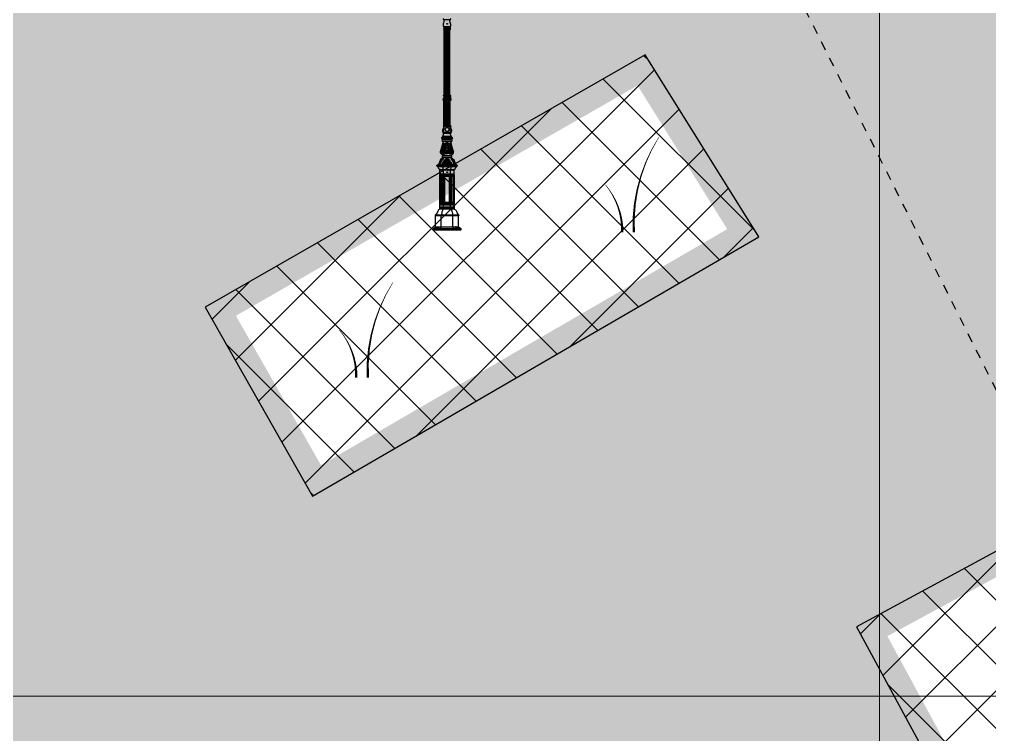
# Model space of a CAD drawing. Header units: millimetres. Extents: x 476643 to 477419, y 1110674 to 1111494.
# Drawn here: x 476884.19 to 476894.87, y 1111023.58 to 1111031.46 of the extents above; entities that cross this region are included whole.
import ezdxf

# ---------------------------------------------------------------- set-up
doc = ezdxf.new("R2010")
doc.units = ezdxf.units.MM
doc.header["$LTSCALE"] = 0.001
doc.header["$MEASUREMENT"] = 0
doc.linetypes.add('DASHED2', pattern=[0.375, 0.25, -0.125])
doc.layers.add('D-CONGTRINH', color=7, linetype='Continuous', lineweight=15)
doc.layers.add('LUOI', color=8, linetype='Continuous', lineweight=5)
for name, color, linetype in [('HT_thuc vat', 3, 'Continuous'), ('Net manh', 252, 'Continuous'), ('THIETBI', 33, 'Continuous')]:
    doc.layers.add(name, color=color, linetype=linetype)

# ---------------------------------------------------------------- blocks, each defined once
blk = doc.blocks.new('*X10')
at = {"color": 0}
for p, q in [((166, 31.65), (166.3, 31.95)), ((166.01, 30.6), (166.31, 30.9)), ((166.35, 31.65), (166.65, 31.95)), ((166.36, 30.6), (166.66, 30.9)), ((166.7, 31.65), (167, 31.95)), ((166.72, 30.6), (167.02, 30.9)), ((167.06, 31.65), (167.36, 31.95)), ((167.07, 30.6), (167.37, 30.9)), ((167.41, 31.65), (167.71, 31.95)), ((167.42, 30.6), (167.72, 30.9)), ((167.76, 31.65), (168.06, 31.95)), ((167.78, 30.6), (168.08, 30.9)), ((168.12, 31.65), (168.42, 31.95)), ((168.13, 30.6), (168.43, 30.9)), ((168.47, 31.65), (168.77, 31.95)), ((168.49, 30.6), (168.79, 30.9)), ((168.83, 31.65), (169.13, 31.95)), ((168.84, 30.6), (169.14, 30.9)), ((169.18, 31.65), (169.48, 31.95)), ((169.19, 30.6), (169.49, 30.9)), ((169.53, 31.65), (169.83, 31.95)), ((169.55, 30.6), (169.85, 30.9)), ((169.89, 31.65), (170.19, 31.95)), ((169.9, 30.6), (170.2, 30.9)), ((170.24, 31.65), (170.54, 31.95)), ((170.25, 30.6), (170.55, 30.9)), ((170.59, 31.65), (170.89, 31.95)), ((170.61, 30.6), (170.91, 30.9)), ((170.95, 31.65), (171.19, 31.89)), ((170.96, 30.6), (171.2, 30.84)), ((164.47, 28), (164.66, 28.19)), ((164.71, 27.89), (165.01, 28.19)), ((165.07, 27.89), (165.37, 28.19)), ((165.42, 27.89), (165.72, 28.19)), ((165.78, 27.89), (166.08, 28.19)), ((166.13, 27.89), (166.43, 28.19)), ((166.48, 27.89), (166.78, 28.19)), ((166.84, 27.89), (167.14, 28.19)), ((167.19, 27.89), (167.49, 28.19)), ((167.54, 27.89), (167.84, 28.19)), ((167.9, 27.89), (168.2, 28.19)), ((168.25, 27.89), (168.55, 28.19)), ((168.6, 27.89), (168.9, 28.19)), ((168.96, 27.89), (169.26, 28.19)), ((169.31, 27.89), (169.61, 28.19)), ((169.66, 27.89), (169.96, 28.19)), ((170.02, 27.89), (170.32, 28.19)), ((170.37, 27.89), (170.67, 28.19)), ((170.73, 27.89), (171.03, 28.19)), ((171.08, 27.89), (171.38, 28.19)), ((171.43, 27.89), (171.73, 28.19)), ((171.79, 27.89), (172.09, 28.19)), ((172.14, 27.89), (172.44, 28.19)), ((172.49, 27.89), (172.67, 28.06))]:
    blk.add_line(p, q, dxfattribs=at)
blk = doc.blocks.new('*X9')
at = {"color": 0}
for p, q in [((165.94, 42.2), (166.19, 42.45)), ((166.25, 42.15), (166.55, 42.45)), ((166.6, 42.15), (166.9, 42.45)), ((166.95, 42.15), (167.25, 42.45)), ((167.31, 42.15), (167.61, 42.45)), ((167.66, 42.15), (167.96, 42.45)), ((168.01, 42.15), (168.31, 42.45)), ((168.37, 42.15), (168.67, 42.45)), ((168.72, 42.15), (169.02, 42.45)), ((169.08, 42.15), (169.38, 42.45)), ((169.43, 42.15), (169.73, 42.45)), ((169.78, 42.15), (170.08, 42.45)), ((170.14, 42.15), (170.44, 42.45)), ((170.49, 42.15), (170.79, 42.45)), ((170.84, 42.15), (171.13, 42.44))]:
    blk.add_line(p, q, dxfattribs=at)
blk = doc.blocks.new('*X8')
at = {"color": 0}
for p, q in [((165.99, 43.66), (166.28, 43.95)), ((166.33, 43.65), (166.63, 43.95)), ((166.69, 43.65), (166.99, 43.95)), ((167.04, 43.65), (167.34, 43.95)), ((167.39, 43.65), (167.69, 43.95)), ((167.75, 43.65), (168.05, 43.95)), ((168.1, 43.65), (168.4, 43.95)), ((168.45, 43.65), (168.75, 43.95)), ((168.81, 43.65), (169.11, 43.95)), ((169.16, 43.65), (169.46, 43.95)), ((169.51, 43.65), (169.81, 43.95)), ((169.87, 43.65), (170.17, 43.95)), ((170.22, 43.65), (170.52, 43.95)), ((170.58, 43.65), (170.88, 43.95)), ((170.93, 43.65), (171.18, 43.91))]:
    blk.add_line(p, q, dxfattribs=at)
blk = doc.blocks.new('*X7')
at = {"color": 0}
for p, q in [((165.05, 45.19), (165.3, 45.45)), ((165.36, 45.15), (165.66, 45.45)), ((165.71, 45.15), (166.01, 45.45)), ((166.06, 45.15), (166.36, 45.45)), ((166.42, 45.15), (166.72, 45.45)), ((166.77, 45.15), (167.07, 45.45)), ((167.13, 45.15), (167.43, 45.45)), ((167.48, 45.15), (167.78, 45.45)), ((167.83, 45.15), (168.13, 45.45)), ((168.19, 45.15), (168.49, 45.45)), ((168.54, 45.15), (168.84, 45.45)), ((168.89, 45.15), (169.19, 45.45)), ((169.25, 45.15), (169.55, 45.45)), ((169.6, 45.15), (169.9, 45.45)), ((169.95, 45.15), (170.25, 45.45)), ((170.31, 45.15), (170.61, 45.45)), ((170.66, 45.15), (170.96, 45.45)), ((171.01, 45.15), (171.31, 45.45)), ((171.37, 45.15), (171.67, 45.45)), ((171.72, 45.15), (172.02, 45.45))]:
    blk.add_line(p, q, dxfattribs=at)
blk = doc.blocks.new('QFE')
at = {"layer": 'THIETBI', "color": 35, "lineweight": -2, "true_color": 0xa87038}
for p, q in [((7833894, 3939820), (7833829, 3939820)), ((7833829, 3939812), (7833829, 3939820)), ((7833833, 3939778), (7833839, 3939778)), ((7833842, 3939778), (7833851, 3939778)), ((7833855, 3939778), (7833868, 3939778)), ((7833872, 3939778), (7833881, 3939778)), ((7833884, 3939778), (7833891, 3939778)), ((7833894, 3939812), (7833894, 3939820)), ((7833830, 3938994), (7833836, 3938994)), ((7833833, 3939076), (7833839, 3939076)), ((7833841, 3938994), (7833850, 3938994)), ((7833842, 3939076), (7833851, 3939076)), ((7833855, 3939076), (7833868, 3939076)), ((7833855, 3938994), (7833868, 3938994)), ((7833872, 3939076), (7833881, 3939076)), ((7833873, 3938994), (7833882, 3938994)), ((7833884, 3939076), (7833891, 3939076)), ((7833887, 3938994), (7833894, 3938994)), ((7833830, 3938738), (7833836, 3938738)), ((7833841, 3938738), (7833850, 3938738)), ((7833855, 3938738), (7833868, 3938738)), ((7833873, 3938738), (7833882, 3938738)), ((7833887, 3938738), (7833894, 3938738)), ((7833963, 3938277), (7833760, 3938277)), ((7833782, 3938248), (7833941, 3938248)), ((7833941, 3938239), (7833782, 3938239)), ((7833782, 3938201), (7833941, 3938201))]:
    blk.add_line(p, q, dxfattribs=at)
for points in [[(7833825, 3939902, 0.20126), (7833817, 3939912, 4.529458)], [(7833829, 3939820, -0.293231), (7833821, 3939845, -0.012249), (7833827, 3939868, 0.025284), (7833830, 3939880, 0.209142), (7833826, 3939896, 0.490875)], [(7833826, 3939896, -0.818804), (7833825, 3939902, -1.611391)], [(7833825, 3939902), (7833898, 3939902, -0.414214)], [(7833897, 3939896), (7833826, 3939896, -0.414214)], [(7833894, 3939820, 0.293231), (7833902, 3939845, 0.012249), (7833896, 3939868, -0.025284), (7833893, 3939880, -0.209142), (7833897, 3939896, -0.490875)], [(7833897, 3939896, 0.818804), (7833898, 3939902, 1.611391)], [(7833898, 3939902, -0.20126), (7833906, 3939912, -4.529458)], [(7833826, 3939066), (7833829, 3939069, 0.187644), (7833830, 3939071), (7833830, 3939789, 0.191392)], [(7833833, 3939076), (7833833, 3939778, -0.408014)], [(7833839, 3939778), (7833839, 3939076, -0.408014)], [(7833842, 3939076), (7833842, 3939778, -0.408014)], [(7833851, 3939778), (7833851, 3939076, -0.408014)], [(7833855, 3939076), (7833855, 3939778, -0.408014)], [(7833868, 3939778), (7833868, 3939076, -0.408014)], [(7833872, 3939778), (7833872, 3939076, 0.408014)], [(7833881, 3939076), (7833881, 3939778, 0.408014)], [(7833884, 3939778), (7833884, 3939076, 0.408014)], [(7833891, 3939076), (7833891, 3939778, 0.408014)], [(7833897, 3939066), (7833894, 3939069, -0.187644), (7833893, 3939071), (7833893, 3939789, -0.191392)], [(7833830, 3938738), (7833830, 3938994, -0.39738)], [(7833832, 3938996), (7833833, 3938996, -0.414214)], [(7833836, 3938994), (7833836, 3938738, -0.405337)], [(7833841, 3938738), (7833841, 3938994, -0.397382)], [(7833850, 3938994), (7833850, 3938738, -0.405337)], [(7833855, 3938738), (7833855, 3938994, -0.397384)], [(7833868, 3938994), (7833868, 3938738, -0.405337)], [(7833873, 3938994), (7833873, 3938738, 0.405337)], [(7833882, 3938738), (7833882, 3938994, 0.397382)], [(7833887, 3938994), (7833887, 3938738, 0.405337)], [(7833894, 3938738), (7833894, 3938994, 0.39738)], [(7833827, 3938720), (7833827, 3938714), (7833824, 3938715), (7833822, 3938714), (7833822, 3938713), (7833823, 3938712), (7833825, 3938712, 0.024792), (7833813, 3938686, 0.368149), (7833822, 3938660, 1.659723)], [(7833816, 3938667, 0.305665), (7833829, 3938687, 0.057089), (7833826, 3938714, 4.325465)], [(7833862, 3938713, 0.244737), (7833843, 3938698, 0.201155), (7833843, 3938679, 0.287157), (7833862, 3938667, 0.981708)], [(7833862, 3938713, -0.244737), (7833880, 3938698, -0.201155), (7833880, 3938679, -0.287157), (7833862, 3938667, -0.981708)], [(7833907, 3938667, -0.305665), (7833894, 3938687, -0.057089), (7833897, 3938714, -4.325465)], [(7833896, 3938720), (7833896, 3938714), (7833900, 3938715), (7833901, 3938714), (7833901, 3938713), (7833900, 3938712), (7833898, 3938712, -0.024792), (7833910, 3938686, -0.368149), (7833901, 3938660, -1.659723)], [(7833816, 3938403, -0.006278), (7833794, 3938424, -0.309399), (7833790, 3938445, 0.003394), (7833818, 3938545, 0.198202), (7833815, 3938556, 2.128602)], [(7833908, 3938403, 0.006278), (7833929, 3938424, 0.309399), (7833933, 3938445, -0.003394), (7833905, 3938545, -0.198202), (7833908, 3938556, -2.128602)], [(7833818, 3938542, -0.238111), (7833817, 3938523), (7833822, 3938525), (7833815, 3938517), (7833820, 3938518), (7833814, 3938510), (7833819, 3938510), (7833811, 3938501), (7833816, 3938501), (7833809, 3938492), (7833814, 3938493), (7833806, 3938484), (7833811, 3938484), (7833804, 3938474), (7833809, 3938475), (7833802, 3938467), (7833807, 3938469), (7833798, 3938458), (7833792, 3938445), (7833806, 3938462), (7833799, 3938447), (7833806, 3938454), (7833800, 3938435), (7833806, 3938436), (7833807, 3938427), (7833814, 3938419), (7833823, 3938416), (7833833, 3938416), (7833841, 3938424), (7833860, 3938420), (7833852, 3938430), (7833840, 3938437), (7833830, 3938446), (7833838, 3938446)], [(7833860, 3938430, -0.101434), (7833835, 3938462), (7833841, 3938459)], [(7833859, 3938442, -0.105973), (7833838, 3938472), (7833845, 3938469)], [(7833859, 3938452, -0.133438), (7833841, 3938488), (7833849, 3938483)], [(7833860, 3938467, -0.158359), (7833845, 3938503), (7833851, 3938499)], [(7833861, 3938485, -0.113579), (7833848, 3938514), (7833853, 3938512)], [(7833858, 3938506, -0.197711), (7833851, 3938524), (7833853, 3938523)], [(7833859, 3938517, -0.435619), (7833857, 3938532), (7833860, 3938537)], [(7833862, 3938485, 0.113579), (7833875, 3938514), (7833870, 3938512)], [(7833905, 3938542, 0.238111), (7833906, 3938523), (7833901, 3938525), (7833908, 3938517), (7833903, 3938518), (7833910, 3938510), (7833904, 3938510), (7833912, 3938501), (7833908, 3938501), (7833915, 3938492), (7833910, 3938493), (7833917, 3938484), (7833912, 3938484), (7833919, 3938474), (7833914, 3938475), (7833921, 3938467), (7833916, 3938469), (7833925, 3938458), (7833931, 3938445), (7833917, 3938462), (7833924, 3938447), (7833917, 3938454), (7833923, 3938435), (7833918, 3938436), (7833916, 3938427), (7833910, 3938419), (7833901, 3938416), (7833891, 3938416), (7833882, 3938424), (7833863, 3938420), (7833871, 3938430), (7833884, 3938437), (7833893, 3938446), (7833885, 3938446)], [(7833864, 3938517, 0.435619), (7833866, 3938532), (7833863, 3938537)], [(7833863, 3938467, 0.158359), (7833878, 3938503), (7833872, 3938499)], [(7833863, 3938430, 0.101434), (7833889, 3938462), (7833882, 3938459)], [(7833864, 3938452, 0.133438), (7833882, 3938488), (7833874, 3938483)], [(7833864, 3938442, 0.105973), (7833885, 3938472), (7833878, 3938469)], [(7833865, 3938506, 0.197711), (7833873, 3938524), (7833870, 3938523)], [(7833816, 3938378, 0.167618), (7833785, 3938347, 0.032906), (7833776, 3938324, -0.214114), (7833766, 3938305, -1.743054)], [(7833780, 3938327, 0.145668), (7833802, 3938339), (7833795, 3938337)], [(7833783, 3938334, 0.172366), (7833808, 3938351), (7833800, 3938349)], [(7833786, 3938343, 0.075726), (7833814, 3938359), (7833807, 3938358)], [(7833793, 3938356, 0.152151), (7833821, 3938368), (7833815, 3938367)], [(7833801, 3938364, 0.250103), (7833815, 3938373), (7833809, 3938371)], [(7833858, 3938317, -0.400946), (7833816, 3938331, -0.234213), (7833825, 3938327, 0.200953)], [(7833854, 3938320, -0.407124), (7833823, 3938339, -0.416671), (7833829, 3938334, 0.318958)], [(7833852, 3938325, -0.368513), (7833827, 3938347, -0.560259), (7833835, 3938342, 0.303153)], [(7833851, 3938329, -0.215429), (7833833, 3938355, -0.607576), (7833842, 3938349, -1.335537)], [(7833852, 3938335, -0.180646), (7833841, 3938360, -0.542127), (7833848, 3938354, -0.362562)], [(7833854, 3938338, -0.109323), (7833847, 3938366, -0.418789), (7833852, 3938359, 0.240775)], [(7833857, 3938339, -0.123987), (7833854, 3938369, -0.347342), (7833856, 3938363, -1.412552)], [(7833862, 3938319, -0.517188), (7833857, 3938336, -0.484972), (7833862, 3938336, -0.346827)], [(7833861, 3938340, -0.198634), (7833861, 3938372, -0.090217), (7833861, 3938362, -1.790962)], [(7833862, 3938340, 0.198634), (7833863, 3938372, 0.090217), (7833862, 3938362, 1.790962)], [(7833862, 3938319, 0.517188), (7833866, 3938336, 0.484972), (7833862, 3938336, 0.346827)], [(7833865, 3938317, 0.400946), (7833907, 3938331, 0.234213), (7833898, 3938327, -0.200953)], [(7833866, 3938339, 0.123987), (7833869, 3938369, 0.347342), (7833868, 3938363, 1.412552)], [(7833869, 3938320, 0.407124), (7833900, 3938339, 0.416671), (7833894, 3938334, -0.318958)], [(7833870, 3938338, 0.109323), (7833876, 3938366, 0.418789), (7833871, 3938359, -0.240775)], [(7833871, 3938325, 0.368513), (7833896, 3938347, 0.560259), (7833888, 3938342, -0.303153)], [(7833872, 3938335, 0.180646), (7833882, 3938360, 0.542127), (7833876, 3938354, 0.362562)], [(7833872, 3938329, 0.215429), (7833890, 3938355, 0.607576), (7833881, 3938349, 1.335537)], [(7833930, 3938356, -0.152151), (7833902, 3938368), (7833909, 3938367)], [(7833908, 3938378, -0.167618), (7833938, 3938347, -0.032906), (7833947, 3938324, 0.214114), (7833957, 3938305, 1.743054)], [(7833923, 3938364, -0.250103), (7833908, 3938373), (7833914, 3938371)], [(7833938, 3938343, -0.075726), (7833909, 3938359), (7833916, 3938358)], [(7833940, 3938334, -0.172366), (7833915, 3938351), (7833923, 3938349)], [(7833943, 3938327, -0.145668), (7833922, 3938339), (7833928, 3938337)], [(7833970, 3938286), (7833753, 3938286, -1), (7833753, 3938296)], [(7833753, 3938296), (7833970, 3938296, -1), (7833970, 3938286)], [(7833782, 3938248, -0.282818), (7833767, 3938264, 0.129642), (7833760, 3938277, -1.004684), (7833760, 3938286, -5.478673)], [(7833773, 3938313, 0.282541), (7833790, 3938321), (7833784, 3938320)], [(7833778, 3938318, 0.174222), (7833795, 3938330), (7833790, 3938328)], [(7833861, 3938317, -0.404126), (7833807, 3938319, -0.305996), (7833821, 3938319, 0.285229)], [(7833824, 3938239, -0.714908), (7833823, 3938248, -0.188263), (7833817, 3938266, 0.161964), (7833814, 3938277, -0.364497), (7833811, 3938286, -0.467212), (7833811, 3938295, -2.355802)], [(7833862, 3938315, 0.068073), (7833854, 3938309, 0.37719), (7833862, 3938313, 1.399368)], [(7833862, 3938317, 0.404126), (7833916, 3938319, 0.305996), (7833903, 3938319, -0.285229)], [(7833862, 3938315, -0.068073), (7833869, 3938309, -0.37719), (7833862, 3938313, -1.399368)], [(7833900, 3938239, 0.714908), (7833900, 3938248, 0.188263), (7833906, 3938266, -0.161964), (7833909, 3938277, 0.364497), (7833912, 3938286, 0.467212), (7833913, 3938295, 2.355802)], [(7833945, 3938318, -0.174222), (7833928, 3938330), (7833933, 3938328)], [(7833950, 3938313, -0.282541), (7833933, 3938321), (7833939, 3938320)], [(7833941, 3938248, 0.282818), (7833956, 3938264, -0.129642), (7833963, 3938277, 1.004684), (7833964, 3938286, 5.478673)], [(7833782, 3937812, 0.199157), (7833760, 3937790, -0.004904), (7833749, 3937767, -0.098047), (7833736, 3937749, 0.960962), (7833735, 3937739)], [(7833824, 3937812, 0.188958), (7833808, 3937789, -0.000771), (7833803, 3937764, -0.09235), (7833798, 3937749, 0.648771), (7833798, 3937739)], [(7833900, 3937812, -0.188958), (7833915, 3937789, 0.000771), (7833920, 3937764, 0.09235), (7833925, 3937749, -0.648771), (7833925, 3937739)], [(7833941, 3937812, -0.199157), (7833964, 3937790, 0.004904), (7833974, 3937767, 0.098047), (7833987, 3937749, -0.960962), (7833988, 3937739)], [(7833735, 3937749), (7833988, 3937749, -0.414214)], [(7833988, 3937739), (7833735, 3937739, -0.414214)], [(7833729, 3937599), (7833746, 3937608, -0.064446), (7833757, 3937614, -0.116881), (7833766, 3937616, -0.366571), (7833771, 3937612, -0.228334), (7833768, 3937608), (7833752, 3937599)], [(7833994, 3937599), (7833977, 3937608, 0.064446), (7833966, 3937614, 0.116881), (7833958, 3937616, 0.366571), (7833953, 3937612, 0.228334), (7833955, 3937608), (7833971, 3937599)]]:
    blk.add_lwpolyline(points, format="xyb", dxfattribs=at)
for points in [[(7833823, 3939806), (7833900, 3939806)], [(7833823, 3939796), (7833900, 3939796)], [(7833828, 3939812), (7833894, 3939812)], [(7833828, 3939789), (7833894, 3939789)], [(7833827, 3939037), (7833830, 3939040), (7833831, 3939047), (7833830, 3939054), (7833827, 3939057), (7833825, 3939054), (7833824, 3939047), (7833825, 3939040), (7833827, 3939037)], [(7833825, 3938730), (7833827, 3938734), (7833827, 3939003)], [(7833843, 3939037), (7833840, 3939040), (7833838, 3939047), (7833840, 3939054), (7833843, 3939057), (7833846, 3939054), (7833848, 3939047), (7833846, 3939040), (7833843, 3939037)], [(7833862, 3939057), (7833857, 3939054), (7833855, 3939047), (7833857, 3939040), (7833861, 3939037), (7833866, 3939040), (7833868, 3939047), (7833866, 3939054), (7833861, 3939057)], [(7833880, 3939037), (7833883, 3939040), (7833885, 3939047), (7833883, 3939054), (7833880, 3939057), (7833877, 3939054), (7833875, 3939047), (7833877, 3939040), (7833880, 3939037)], [(7833895, 3939037), (7833893, 3939040), (7833892, 3939047), (7833893, 3939054), (7833896, 3939057), (7833898, 3939054), (7833899, 3939047), (7833898, 3939040), (7833896, 3939037)], [(7833899, 3938730), (7833896, 3938734), (7833896, 3939003)], [(7833812, 3938587), (7833810, 3938589), (7833809, 3938595), (7833810, 3938601), (7833812, 3938603), (7833814, 3938601), (7833815, 3938595), (7833814, 3938589), (7833812, 3938587)], [(7833816, 3938616), (7833818, 3938620), (7833819, 3938623), (7833820, 3938627), (7833821, 3938629), (7833822, 3938631), (7833823, 3938633), (7833823, 3938634), (7833823, 3938635), (7833824, 3938636), (7833824, 3938637), (7833824, 3938638), (7833824, 3938639), (7833824, 3938639), (7833824, 3938640), (7833824, 3938640), (7833824, 3938641), (7833824, 3938641), (7833824, 3938641), (7833824, 3938642), (7833823, 3938642), (7833823, 3938643), (7833823, 3938643), (7833822, 3938644), (7833822, 3938644)], [(7833823, 3938587), (7833826, 3938589), (7833827, 3938595), (7833826, 3938601), (7833823, 3938603), (7833820, 3938601), (7833819, 3938595), (7833820, 3938589), (7833823, 3938587)], [(7833838, 3938603), (7833842, 3938601), (7833844, 3938595), (7833842, 3938589), (7833838, 3938587), (7833834, 3938589), (7833832, 3938595), (7833834, 3938601), (7833838, 3938603)], [(7833886, 3938603), (7833882, 3938601), (7833880, 3938595), (7833882, 3938589), (7833886, 3938587), (7833890, 3938589), (7833892, 3938595), (7833890, 3938601), (7833886, 3938603)], [(7833901, 3938587), (7833898, 3938589), (7833897, 3938595), (7833898, 3938601), (7833901, 3938603), (7833904, 3938601), (7833905, 3938595), (7833904, 3938589), (7833901, 3938587)], [(7833908, 3938616), (7833906, 3938620), (7833904, 3938623), (7833903, 3938627), (7833902, 3938629), (7833901, 3938631), (7833900, 3938633), (7833900, 3938634), (7833900, 3938635), (7833899, 3938636), (7833899, 3938637), (7833899, 3938638), (7833899, 3938639), (7833899, 3938639), (7833899, 3938640), (7833899, 3938640), (7833899, 3938641), (7833899, 3938641), (7833899, 3938641), (7833899, 3938642), (7833900, 3938642), (7833900, 3938643), (7833900, 3938643), (7833901, 3938644), (7833901, 3938644)], [(7833912, 3938587), (7833914, 3938589), (7833915, 3938595), (7833914, 3938601), (7833912, 3938603), (7833910, 3938601), (7833909, 3938595), (7833910, 3938589), (7833912, 3938587)], [(7833820, 3938535), (7833826, 3938538), (7833830, 3938536), (7833808, 3938439), (7833805, 3938438), (7833801, 3938440)], [(7833903, 3938535), (7833897, 3938538), (7833893, 3938536), (7833915, 3938439), (7833918, 3938438), (7833922, 3938440)], [(7833782, 3938201), (7833782, 3938239)], [(7833824, 3938201), (7833824, 3938239)], [(7833900, 3938201), (7833900, 3938239)], [(7833941, 3938201), (7833941, 3938239)], [(7833812, 3937885), (7833819, 3937879), (7833787, 3937879), (7833793, 3937885), (7833793, 3938174), (7833787, 3938180), (7833819, 3938180), (7833812, 3938174)], [(7833824, 3937868), (7833824, 3938191)], [(7833836, 3937885), (7833830, 3937879), (7833893, 3937879), (7833887, 3937885), (7833887, 3938174), (7833893, 3938180), (7833830, 3938180), (7833836, 3938174)], [(7833900, 3937868), (7833900, 3938191)], [(7833911, 3937885), (7833904, 3937879), (7833936, 3937879), (7833930, 3937885), (7833930, 3938174), (7833936, 3938180), (7833904, 3938180), (7833911, 3938174)], [(7833824, 3937834), (7833824, 3937858)], [(7833900, 3937834), (7833900, 3937858)], [(7833900, 3937812), (7833900, 3937825)], [(7833735, 3937616), (7833735, 3937739)], [(7833786, 3937581), (7833786, 3937599), (7833798, 3937616), (7833798, 3937739)], [(7833938, 3937581), (7833938, 3937599), (7833925, 3937616), (7833925, 3937739)], [(7833988, 3937616), (7833988, 3937739)], [(7833711, 3937599), (7833735, 3937616), (7833988, 3937616), (7834012, 3937599)]]:
    blk.add_lwpolyline(points, dxfattribs=at)
for points in [[(7833825, 3939034), (7833898, 3939034, -1), (7833898, 3939028), (7833825, 3939028, -1)], [(7833826, 3939066), (7833897, 3939066, -1), (7833897, 3939060), (7833826, 3939060, -1)], [(7833826, 3939015), (7833897, 3939015, -1), (7833897, 3939009), (7833826, 3939009, -1)], [(7833826, 3939009), (7833897, 3939009, -1), (7833897, 3939003), (7833826, 3939003, -1)], [(7833902, 3938650), (7833821, 3938650, -0.414214), (7833817, 3938655), (7833817, 3938656, -0.414214), (7833821, 3938660), (7833902, 3938660, -0.414214), (7833906, 3938656), (7833906, 3938655, -0.414214)], [(7833899, 3938720), (7833825, 3938720, -0.414214), (7833820, 3938724), (7833820, 3938725, -0.414214), (7833825, 3938730), (7833899, 3938730, -0.414214), (7833903, 3938725), (7833903, 3938724, -0.414214)], [(7833909, 3938584), (7833814, 3938584, -0.414214), (7833803, 3938595), (7833803, 3938595, -0.414214), (7833814, 3938606), (7833909, 3938606, -0.414214), (7833920, 3938595), (7833920, 3938595, -0.414214)], [(7833815, 3938564), (7833909, 3938564, -1), (7833909, 3938556), (7833815, 3938556, -1)], [(7833759, 3938296), (7833759, 3938297, -0.414214), (7833767, 3938305), (7833957, 3938305, -0.414214), (7833965, 3938297), (7833965, 3938296)]]:
    blk.add_lwpolyline(points, format="xyb", close=True, dxfattribs=at)
for points in [[(7833909, 3938578), (7833814, 3938578), (7833814, 3938584), (7833909, 3938584)], [(7833908, 3938606), (7833816, 3938606), (7833816, 3938616), (7833908, 3938616)], [(7833901, 3938644), (7833822, 3938644), (7833822, 3938650), (7833901, 3938650)], [(7833848, 3938531), (7833848, 3938535), (7833844, 3938537), (7833840, 3938537), (7833818, 3938444), (7833820, 3938441), (7833824, 3938439), (7833829, 3938442), (7833848, 3938528)], [(7833875, 3938531), (7833876, 3938535), (7833879, 3938537), (7833883, 3938537), (7833905, 3938444), (7833903, 3938441), (7833899, 3938439), (7833894, 3938442), (7833875, 3938528)], [(7833908, 3938397), (7833816, 3938397), (7833816, 3938403), (7833908, 3938403)], [(7833908, 3938397), (7833816, 3938397), (7833816, 3938403), (7833908, 3938403)], [(7833908, 3938378), (7833816, 3938378), (7833816, 3938384), (7833908, 3938384)], [(7833908, 3938378), (7833816, 3938378), (7833816, 3938384), (7833908, 3938384)], [(7833908, 3938378), (7833816, 3938378), (7833816, 3938384), (7833908, 3938384)], [(7833941, 3937868), (7833782, 3937868), (7833782, 3938191), (7833941, 3938191)], [(7833787, 3937879), (7833819, 3937879), (7833819, 3938180), (7833787, 3938180)], [(7833793, 3937885), (7833812, 3937885), (7833812, 3938174), (7833793, 3938174)], [(7833893, 3937879), (7833830, 3937879), (7833830, 3938180), (7833893, 3938180)], [(7833887, 3937885), (7833836, 3937885), (7833836, 3938174), (7833887, 3938174)], [(7833936, 3937879), (7833904, 3937879), (7833904, 3938180), (7833936, 3938180)], [(7833930, 3937885), (7833911, 3937885), (7833911, 3938174), (7833930, 3938174)], [(7833941, 3937834), (7833782, 3937834), (7833782, 3937858), (7833941, 3937858)], [(7833941, 3937812), (7833782, 3937812), (7833782, 3937825), (7833941, 3937825)], [(7834012, 3937581), (7833711, 3937581), (7833711, 3937599), (7834012, 3937599)]]:
    blk.add_lwpolyline(points, close=True, dxfattribs=at)
for centre, radius in [((7833862, 3939854), 3.96), ((7833862, 3939022), 3.96), ((7833862, 3938595), 8.28), ((7833862, 3938545), 3.96), ((7833822, 3938431), 7.73), ((7833901, 3938431), 7.73), ((7833862, 3938219), 3.96)]:
    blk.add_circle(centre, radius, dxfattribs=at)
for centre, radius, start, end in [((7833823, 3939801), 5.18, 90, 270), ((7833829, 3939806), 6.14, 90, 180), ((7833829, 3939796), 6.14, 180, 270), ((7833894, 3939806), 6.14, 0, 90), ((7833894, 3939796), 6.14, 270, 0), ((7833900, 3939801), 5.18, 270, 90), ((7833830, 3939047), 13.2, 107.1406, 253.629), ((7833823, 3939021), 7.03, 302.9929, 68.5975), ((7833901, 3939021), 7.03, 111.4025, 237.0071), ((7833893, 3939047), 13.2, 286.371, 72.8594), ((7833812, 3938571), 7.26, 294.8822, 70.0374), ((7833912, 3938571), 7.26, 109.9626, 245.1178), ((7833814, 3938391), 6.6, 286.2602, 73.7398), ((7833909, 3938391), 6.6, 106.2602, 253.7398), ((7833782, 3938243), 4.75, 90, 270), ((7833941, 3938243), 4.75, 270, 90), ((7833782, 3938196), 4.75, 90, 270), ((7833941, 3938196), 4.75, 270, 90), ((7833782, 3937863), 4.75, 90, 270), ((7833782, 3937830), 4.75, 89.9423, 270.0577), ((7833941, 3937863), 4.75, 270, 90), ((7833941, 3937830), 4.75, 270, 90)]:
    blk.add_arc(centre, radius, start, end, dxfattribs=at)
at = {"layer": 'THIETBI', "color": 35, "lineweight": -2, "true_color": 0xa87038, "xscale": 31.6800000006333, "yscale": 31.68000000016764, "zscale": 31.68000000033135}
for name in ['*X7', '*X8', '*X9', '*X10']:
    blk.add_blockref(name, (7828521, 3936856), dxfattribs=at)
blk = doc.blocks.new('fff')
at = {"color": 252, "linetype": 'DASHED2'}
blk.add_lwpolyline([(476921.753, 1111020.628), (476909.403, 1111043.046), (476891.759, 1111033.716), (476895.645, 1111025.976), (476904.516, 1111010.616), (476921.753, 1111020.628)], dxfattribs=at)
blk.add_lwpolyline([(476887.414, 1111026.204), (476892.329, 1111029.061), (476891.078, 1111031.067), (476886.23, 1111028.286)], close=True)
blk.add_lwpolyline([(476895.645, 1111025.976), (476895.645, 1111025.976), (476895.645, 1111025.976), (476893.405, 1111024.765), (476897.188, 1111017.781), (476895.006, 1111016.265), (476896.225, 1111014.122), (476881.249, 1111005.563), (476879.922, 1111007.612), (476877.458, 1111006.59), (476873.431, 1111013.281)])
at = {"layer": 'HT_thuc vat'}
for points in [[(476890.951, 1111029.113, 0.0262, 0.00525, -0.153458), (476891.228, 1111030.161, 0.00525, 0.00525, 16.012614)], [(476890.825, 1111029.111, 0.0262, 0.00525, 0.181131), (476890.639, 1111029.637, 0.0262, 0.00525, -4.506935)], [(476888.022, 1111027.512, 0.0262, 0.00525, -0.153458), (476888.299, 1111028.56, 0.00525, 0.00525, 16.012614)], [(476887.896, 1111027.511, 0.0262, 0.00525, 0.181131), (476887.71, 1111028.036, 0.0262, 0.00525, -4.506935)]]:
    blk.add_lwpolyline(points, format="xyseb", dxfattribs=at)
at = {"linetype": 'ByBlock', "xscale": 0.0009999999892897904, "yscale": 0.0009999999310821295, "zscale": 0.001}
blk.add_blockref('QFE', (469055.034, 1107091.557), dxfattribs=at)

msp = doc.modelspace()

# ---------------------------------------------------------------- hatches: boundary and pattern name
at = {"layer": 'HT_thuc vat', "lineweight": 35}
h = msp.add_hatch(dxfattribs=at)
h.set_pattern_fill('ANSI37', color=3, scale=4, style=0)
h.set_pattern_definition([(45, (0, 0), (-0.3535533906, 0.3535533906), []), (135, (0, 0), (-0.3535533906, -0.3535533906), [])])
h.paths.add_polyline_path([(476884.794, 1111039.607), (476885.92, 1111040.256), (476888.685, 1111035.458), (476887.566, 1111034.798)])
h.paths.add_polyline_path([(476886.23, 1111028.286), (476891.078, 1111031.067), (476892.329, 1111029.061), (476887.414, 1111026.204)])
h.paths.add_polyline_path([(476895.645, 1111025.976), (476893.406, 1111024.763), (476897.188, 1111017.781), (476895.006, 1111016.265), (476896.225, 1111014.122), (476881.249, 1111005.563), (476879.922, 1111007.612), (476877.458, 1111006.59), (476873.431, 1111013.281), (476871.516, 1111012.106), (476883.185, 1110993.083), (476908.962, 1111002.865)])
edge = h.paths.add_edge_path(flags=17)
edge.add_line((476890.066, 1111023.116), (476876.18, 1111015.042))
edge.add_arc((476883.029, 1111019.241), 8.033, 211.5116, 388.8374)
h.paths.add_polyline_path([(476877.628, 1111023.307), (476882.474, 1111026.128), (476883.583, 1111023.933), (476878.736, 1111021.112)])
h.paths.add_polyline_path([(476868.952, 1111018.164), (476873.798, 1111020.986), (476875.057, 1111018.872), (476870.06, 1111015.969)])
at = {"layer": 'Net manh', "lineweight": 35}
h = msp.add_hatch(dxfattribs=at)
h.set_pattern_fill('AR-CONC', color=256, scale=0.5, style=0)
h.set_pattern_definition([(50, (0, 0), (3.586300913, -0.313760675), [0.375, -4.125]), (355, (0, 0), (-0.693756668, 3.760960669), [0.3, -3.3]), (100.4514, (0.299, -0.026), (2.892546909, 3.44719771), [0.31870095, -3.50571056]), (46.1842, (0, 1), (5.336205243, -0.827595072), [0.5625, -6.1875]), (96.6356, (0.4447, 0.931), (4.673313528, 4.870589355), [0.47805144, -5.258565]), (351.1842, (0, 1), (4.673309726, 4.870593005), [0.45, -4.95]), (21, (0.5, 0.75), (2.9845352606, -2.013094453), [0.375, -4.125]), (326, (0.5, 0.75), (1.21657666, 3.625750225), [0.3, -3.3]), (71.4514, (0.7487, 0.5822), (4.201113143, 1.612652484), [0.31870095, -3.50571056]), (37.5, (0, 0), (0.0607992766, 1.6644692692), [0, -3.26, 0, -3.35, 0, -3.3125]), (7.5, (0, 0), (1.3153476872, 1.9720585594), [0, -1.91, 0, -3.185, 0, -1.2625]), (327.5, (-1.115, 0), (2.6691121809, -0.1127743587), [0, -1.25, 0, -3.9, 0, -5.175]), (317.5, (-1.615, 0), (2.9159308467, 0.5005249117), [0, -1.625, 0, -2.59, 0, -3.675])])
h.paths.add_polyline_path([(476919.678, 1111195.132), (476905.27, 1111199.62), (476881.222, 1111180.988), (476884.014, 1111178.421), (476902.256, 1111190.409), (476906.86, 1111192.769), (476911.002, 1111193.185), (476915.048, 1111192.495), (476920.517, 1111187.834), (476931.722, 1111168.994), (476941.973, 1111151.665), (476953.389, 1111131.366), (476950.775, 1111129.895), (476939.374, 1111150.166), (476929.141, 1111167.464), (476921.533, 1111180.257), (476921.365, 1111180.142), (476928.61, 1111167.489), (476924.343, 1111164.877), (476917.231, 1111177.299), (476921.533, 1111180.257), (476918.192, 1111185.873), (476913.73, 1111189.676), (476910.898, 1111190.16), (476907.724, 1111189.84), (476903.863, 1111187.862), (476886.623, 1111176.533), (476920.603, 1111118.895), (476910.93, 1111113.044), (476881.317, 1111164.882), (476878.227, 1111169.217), (476828.871, 1111130.109), (476827.008, 1111132.461), (476876.483, 1111171.663), (476875.85, 1111172.552), (476873.947, 1111174.758), (476815.257, 1111128.255), (476815.401, 1111128.064), (476820.193, 1111131.675), (476824.768, 1111125.606), (476819.977, 1111121.994), (476815.257, 1111128.255), (476807.492, 1111122.102), (476804.733, 1111107.368), (476808.152, 1111109.444), (476812.304, 1111102.606), (476808.885, 1111100.53), (476817.696, 1111084.597), (476828.197, 1111067.575), (476854.923, 1111021.873), (476859.969, 1111013.191), (476861.548, 1111014.332), (476860.359, 1111015.977), (476861.699, 1111016.816), (476866.777, 1111009.791), (476863.593, 1111008.022), (476874.683, 1110988.82), (476875.25, 1110989.142), (476870.843, 1110996.461), (476875.336, 1110999.132), (476880.206, 1110991.953), (476883.185, 1110993.083), (476871.516, 1111012.106), (476873.431, 1111013.281), (476877.458, 1111006.59), (476879.922, 1111007.612), (476881.249, 1111005.563), (476896.225, 1111014.122), (476895.006, 1111016.265), (476897.188, 1111017.781), (476893.406, 1111024.763), (476895.645, 1111025.976), (476908.962, 1111002.865), (476917.791, 1111006.216), (476936.102, 1111017.449), (476998.747, 1111051.459), (476995.68, 1111063.601)])
h.paths.add_polyline_path([(476958.847, 1111107.758, -0.265969), (476960.222, 1111111.338, -1.094375), (476964.527, 1111104.968), (476984.511, 1111071.014, -1), (476988.411, 1111064.351, -0.523531), (476982.658, 1111067.025, -0.350846), (476925.84, 1111033.599, -0.510479), (476925.233, 1111027.376, -0.133155), (476923.283, 1111026.848, -0.721058), (476920.97, 1111033.797, -0.02831), (476921.334, 1111034.039), (476901.434, 1111068.041, -0.133155), (476899.484, 1111067.512, -0.721058), (476897.17, 1111074.462, -0.45613), (476902.868, 1111073.229, -0.336636)], flags=16)
h.paths.add_polyline_path([(476924.562, 1111118.778), (476916.356, 1111132.961), (476939.23, 1111145.036), (476946.731, 1111131.546)], flags=16)
h.paths.add_polyline_path([(476913.506, 1111131.652), (476892.287, 1111168.711), (476914.554, 1111181.381), (476924.45, 1111164.097), (476935.773, 1111144.322)], flags=16)
h.paths.add_polyline_path([(476936.028, 1111144.479), (476925.093, 1111163.577), (476929.359, 1111166.19), (476940.294, 1111147.091)], flags=16)
h.paths.add_polyline_path([(476911.398, 1111111.388), (476874.597, 1111090.088), (476881.405, 1111078.326), (476869.329, 1111071.303), (476881.264, 1111050.782), (476878.824, 1111049.354), (476874.691, 1111056.137), (476872.283, 1111055.014), (476871.044, 1111057.145), (476856.112, 1111048.508), (476857.216, 1111046.33), (476855.093, 1111044.715), (476858.85, 1111037.869), (476856.677, 1111036.48), (476844.89, 1111057.09), (476844.86, 1111057.073), (476815.425, 1111108.085), (476852.179, 1111128.965), (476845.072, 1111141.285), (476863.526, 1111151.848), (476882.531, 1111162.098)], flags=16)
h.paths.add_polyline_path([(476909.78, 1111179.873), (476895.871, 1111171.858), (476891.877, 1111178.789), (476905.786, 1111186.804)], flags=16)
h.paths.add_polyline_path([(476882.248, 1111046.634), (476883.378, 1111044.561), (476878.312, 1111041.583), (476877.182, 1111043.656)], flags=16)
h.paths.add_polyline_path([(476885.92, 1111040.256), (476888.685, 1111035.458), (476887.566, 1111034.798), (476884.794, 1111039.607)], flags=16)
h.paths.add_polyline_path([(476875.915, 1111047.644), (476862.029, 1111039.571, -0.988086)], flags=16)
h.paths.add_polyline_path([(476891.078, 1111031.067), (476892.329, 1111029.061), (476887.414, 1111026.204), (476886.23, 1111028.286)], flags=16)
h.paths.add_polyline_path([(476842.904, 1111126.475), (476833.987, 1111121.522), (476831.884, 1111125.215), (476840.801, 1111130.168)], flags=16)
h.paths.add_polyline_path([(476873.609, 1111041.58), (476874.794, 1111039.559), (476869.651, 1111036.476), (476868.502, 1111038.63)], flags=16)
h.paths.add_polyline_path([(476890.066, 1111023.116, -0.976932), (476876.18, 1111015.042)], flags=16)
h.paths.add_polyline_path([(476882.474, 1111026.128), (476883.583, 1111023.933), (476878.736, 1111021.112), (476877.628, 1111023.307)], flags=16)
h.paths.add_polyline_path([(476833.068, 1111119.637), (476818.39, 1111110.963), (476815.846, 1111115.268), (476830.524, 1111123.942)], flags=16)
h.paths.add_polyline_path([(476864.981, 1111036.611), (476866.198, 1111034.494), (476861.025, 1111031.519), (476859.834, 1111033.655)], flags=16)
h.paths.add_polyline_path([(476873.798, 1111020.986), (476875.057, 1111018.872), (476870.06, 1111015.969), (476868.952, 1111018.164)], flags=16)

# ---------------------------------------------------------------- linework, layer by layer
at = {"layer": 'D-CONGTRINH', "lineweight": 35, "const_width": 0.5}
for points in [[(476886.23, 1111028.286), (476891.078, 1111031.067), (476892.329, 1111029.061), (476887.414, 1111026.204)], [(476895.645, 1111025.976), (476893.406, 1111024.763), (476897.188, 1111017.781), (476895.006, 1111016.265), (476896.225, 1111014.122), (476881.249, 1111005.563), (476879.922, 1111007.612), (476877.458, 1111006.59), (476873.431, 1111013.281), (476871.516, 1111012.106), (476883.185, 1110993.083), (476908.962, 1111002.865)]]:
    msp.add_lwpolyline(points, close=True, dxfattribs=at)
at = {"layer": 'LUOI'}
for p, q in [((476893.658, 1111494), (476893.658, 1110674)), ((477307.318, 1111024), (476643.658, 1111024))]:
    msp.add_line(p, q, dxfattribs=at)

# ---------------------------------------------------------------- block references
at = {"lineweight": 35}
msp.add_blockref('fff', (0, 0), dxfattribs=at)

doc.saveas('drawing.dxf')
